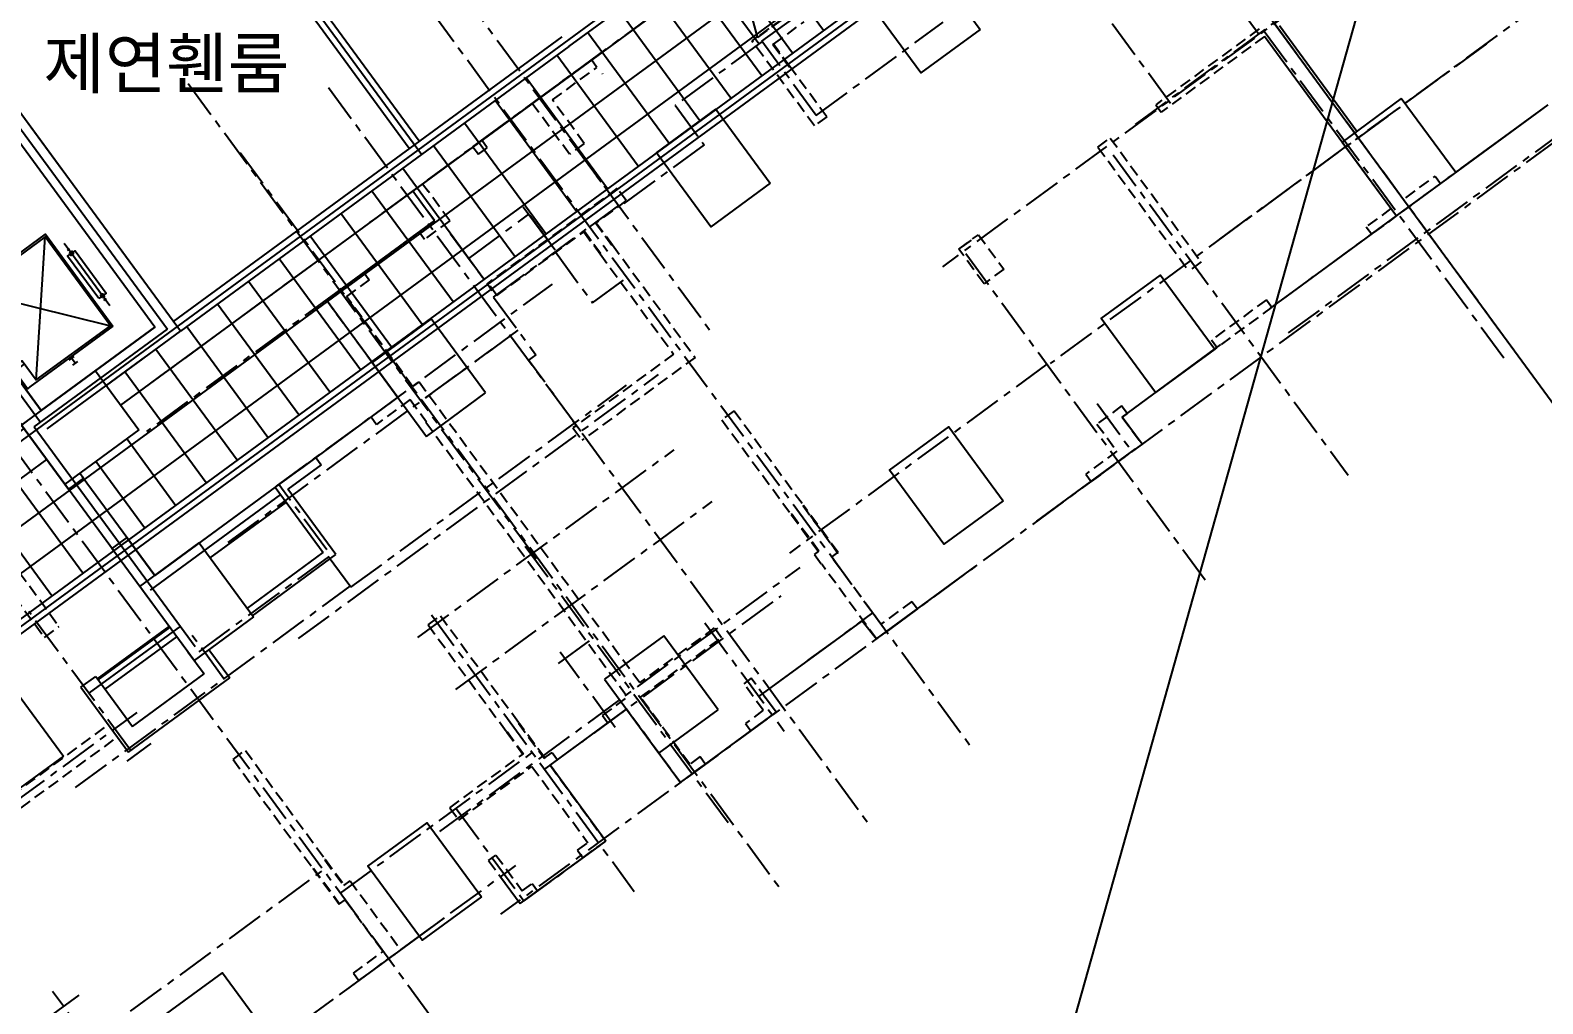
# Model space of a CAD drawing. Header units: millimetres. Extents: x 75184266 to 76346726, y -35077925 to -33679385.
# Drawn here: x 75491652 to 75516357, y -34626983 to -34611075 of the extents above; entities that cross this region are included whole.
import ezdxf
from ezdxf.enums import TextEntityAlignment as Align

# ---------------------------------------------------------------- set-up
doc = ezdxf.new("R2010")
doc.units = ezdxf.units.MM
doc.header["$LTSCALE"] = 50
doc.header["$MEASUREMENT"] = 0
doc.header["$PDMODE"] = 1
doc.header["$PDSIZE"] = -3
for name, pattern in [('CENTER', [2, 1.25, -0.25, 0.25, -0.25]), ('HIDDEN2', [0.1875, 0.125, -0.0625]), ('XR-지하3층$0$H', [1.3, 0.8, -0.5])]:
    doc.linetypes.add(name, pattern=pattern)
doc.layers.get('0').update_dxf_attribs({"linetype": 'CONTINUOUS'})
doc.layers.get('Defpoints').update_dxf_attribs({"color": 51, "linetype": 'CONTINUOUS'})
doc.layers.add('CEN', color=1, linetype='CENTER')
doc.layers.add('XR-지하3층$0$CON', color=2, linetype='CONTINUOUS')
doc.layers.add('건축', color=8, linetype='CONTINUOUS', plot=False)
doc.styles.add('XR-지하3층$0$돋움', font='', dxfattribs={"width": 0.9})
doc.styles.add('XR-지하3층$0$맑은고딕', font='')
doc.styles.get('XR-지하3층$0$돋움').set_extended_font_data('Dotum')
doc.styles.get('XR-지하3층$0$맑은고딕').set_extended_font_data('Malgun Gothic')
doc.dimstyles.new('XR-지하3층$0$20110829_평면도_면적조정$0$std_style', dxfattribs={"dimscale": 400, "dimtxt": 3, "dimasz": 1, "dimexe": 1.5, "dimexo": 2, "dimgap": 1, "dimtad": 1, "dimtoh": 1, "dimdec": 0, "dimzin": 0, "dimdsep": 46, "dimtxsty": 'XR-지하3층$0$돋움', "dimblk": 'XR-지하3층$0$20110829_평면도_면적조정$0$01420DDOT01', "dimblk1": 'XR-지하3층$0$20110829_평면도_면적조정$0$01420DDOT01', "dimblk2": 'XR-지하3층$0$20110829_평면도_면적조정$0$01420DDOT01', "dimcen": 2.5, "dimdle": 8, "dimclrd": 256, "dimclre": 256, "dimclrt": 256, "dimadec": 0, "dimazin": 0, "dimtfac": 1, "dimtdec": 0, "dimtix": 1, "dimtmove": 2, "dimatfit": 3, "dimldrblk": 'XR-지하3층$0$20110829_평면도_면적조정$0$_ClosedBlank', "dimfxl": 1, "dimtolj": 1, "dimtzin": 0, "dimlwd": -1, "dimlwe": -1, "dimarcsym": 0})

# ---------------------------------------------------------------- blocks, each defined once
blk = doc.blocks.new('XR-지하3층$0$20110829_평면도_면적조정$0$01420DDOT01')
blk.add_line((-1.5, 0), (1.5, 0))
at = {"const_width": 0.5}
blk.add_lwpolyline([(-0.25, 0, 1), (0.25, 0, 1)], format="xyb", close=True, dxfattribs=at)
blk = doc.blocks.new('*D303')
at = {"layer": 'Defpoints', "color": 0, "transparency": 16777216}
for p in [(75609424, -34600115, 0), (75615333, -34608175), (75504905, -34676743, 0)]:
    blk.add_point(p, dxfattribs=at)
at = {"layer": '건축'}
for p, q in [((75609898, -34600760), (75615688, -34608658)), ((75511137, -34684566), (75615011, -34608411)), ((75505378, -34677388), (75511169, -34685287))]:
    blk.add_line(p, q, dxfattribs=at)
at = {"layer": '건축', "xscale": 400, "yscale": 400, "zscale": 400}
for p, rotation in [((75615333, -34608175), 36.24693456144445), ((75510814, -34684803), 216.2469345614445)]:
    blk.add_blockref('XR-지하3층$0$20110829_평면도_면적조정$0$01420DDOT01', p, dxfattribs=dict(at, rotation=rotation))
at = {"layer": '건축', "insert": (75562304, -34645439), "char_height": 1800, "attachment_point": 5, "rotation": 36.2469, "style": 'XR-지하3층$0$돋움'}
blk.add_mtext('\\A1;129600', dxfattribs=at)
blk = doc.blocks.new('XR-지하3층$0$20110829_평면도_면적조정$0$_ClosedBlank')
at = {"color": 0, "linetype": 'ByBlock', "lineweight": -2}
for p, q in [((-1, 0.167), (0, 0)), ((-1, 0.167), (-1, -0.167)), ((0, 0), (-1, -0.167))]:
    blk.add_line(p, q, dxfattribs=at)
blk = doc.blocks.new('XR-지하3층$0$기둥 0620')
at = {"layer": 'XR-지하3층$0$CON', "ltscale": 0.5}
blk.add_lwpolyline([(-600, 0), (600, 0), (600, 1500), (-600, 1500)], close=True, dxfattribs=at)

msp = doc.modelspace()

# ---------------------------------------------------------------- hatches: boundary and pattern name
at = {"layer": '건축', "ltscale": 100}
h = msp.add_hatch(dxfattribs=at)
h.set_pattern_fill('NET', color=256, scale=5000, angle=90)
h.set_pattern_definition([(36.246, (75499316.6, -34604919.4), (-369.533, 504.054), []), (126.246, (75499316.6, -34604919.4), (-504.054, -369.533), [])])
h.paths.add_polyline_path([(75498606.9, -34603951.4), (75502775.7, -34609637.7), (75492896.6, -34616881.5), (75493428.4, -34617606.7), (75492218.7, -34618493.7), (75491509.1, -34617525.9), (75491630.1, -34617437.3), (75487828.3, -34612251.5), (75487706.9, -34612340.6), (75487517.4, -34612082), (75486331.9, -34612951.3), (75488347.1, -34615699.6), (75488275.5, -34616164.5), (75487725.2, -34616568), (75488399.4, -34617487.3), (75489234, -34616875.3), (75490475.8, -34618568.8), (75491844.5, -34620435.8), (75507909.7, -34608658.1), (75507930, -34608684.6), (75509659.4, -34607416.5), (75507932.8, -34605061.7), (75508452.9, -34604680.3), (75507793.6, -34603781.1), (75507273.5, -34604162.5), (75505320.5, -34601497.7), (75504017.4, -34602453.2), (75507499.6, -34607202.2), (75505201.3, -34608887.4), (75500516.8, -34602497.9)])

# ---------------------------------------------------------------- linework, layer by layer
at = {"layer": 'CEN', "ltscale": 10}
for p, q in [((75503602.6, -34611256.3), (75511280.7, -34605626.3)), ((75510208.5, -34609078.5), (75511725.2, -34611147.1)), ((75511969.3, -34610955.7), (75515886.5, -34616297.9)), ((75511805.9, -34611087.9), (75515746.7, -34616462.4)), ((75494231.9, -34611946.5), (75499930.7, -34619718.4)), ((75496525.3, -34612013.3), (75505367.8, -34624072.6)), ((75495081.8, -34613071.8), (75503924.3, -34625131.1)), ((75495676.6, -34618525), (75500181.3, -34615221.9)), ((75489542.5, -34615385), (75498385, -34627444.4)), ((75496888.8, -34620178.2), (75501393.5, -34616875.1)), ((75497983.3, -34621000.1), (75502168.2, -34617931.6)), ((75498604.1, -34621846.9), (75502789.1, -34618778.3)), ((75496888.8, -34620178.2), (75496460.1, -34619593.6)), ((75499736.2, -34619504), (75503050.2, -34624023.6)), ((75492392.1, -34623450.6), (75496876.9, -34620162.1)), ((75500054.8, -34623151.6), (75503918.5, -34620318.6)), ((75493291.5, -34622840.1), (75491630.2, -34620574.4)), ((75498204, -34620627.5), (75501518, -34625147.1)), ((75500282.2, -34621422.5), (75500842, -34621012)), ((75501208.4, -34622467.2), (75500305.2, -34621235.5)), ((75491381.4, -34623701.9), (75493396.9, -34622224.1)), ((75496720.8, -34625174.7), (75499853.8, -34622877.4)), ((75498607.8, -34623791), (75499716.5, -34625303.1)), ((75492485.8, -34627697.2), (75496442.8, -34624795.7)), ((75493680.7, -34629053.1), (75499584.4, -34624724.2)), ((75489547.3, -34628971.4), (75492451, -34626842.3)), ((75494558.4, -34630250.2), (75492016.3, -34626783.2))]:
    msp.add_line(p, q, dxfattribs=at)
for points in [[(75509706.4, -34612614.9), (75517114.4, -34607183.1)], [(75503553.1, -34611298.7), (75501436.6, -34608412.2)], [(75511081.3, -34614489.9), (75518489.2, -34609058)], [(75514068.8, -34609428.7), (75506551.9, -34614940.4)], [(75498141.8, -34613524.4), (75503485.5, -34609606.1)], [(75511909.1, -34615618.9), (75519550.8, -34610015.6)], [(75503531.4, -34611184.5), (75503239, -34610109.3)], [(75508732.7, -34610160.7), (75510279, -34612269.5)], [(75498686.6, -34610428.6), (75502748.6, -34615968.3)], [(75512204.8, -34616022.1), (75519725.5, -34610507.5)], [(75498200.5, -34610755), (75507057.3, -34622833.8)], [(75504489.6, -34612465.9), (75506566.1, -34610943.3)], [(75503605.5, -34611260.3), (75502186.2, -34612301), (75502659.3, -34612946.2), (75501276.2, -34613960.3)], [(75504489.6, -34612465.9), (75503602.6, -34611256.3)], [(75515437.7, -34611295.6), (75508312, -34616520.5)], [(75514208.3, -34613933.1), (75516265.5, -34612424.6)], [(75516590.7, -34612868.1), (75499335.4, -34625520.6)], [(75500581.4, -34613012.7), (75501276.2, -34613960.3)], [(75509340.9, -34613112.4), (75513178.2, -34618345.7)], [(75497899.8, -34613701.8), (75493197.5, -34617149.8)], [(75499706.2, -34613958.3), (75500241.3, -34614688.2)], [(75501261.4, -34613940.1), (75500789.7, -34614286.1), (75500789.7, -34614286.1)], [(75498254.6, -34614185.7), (75493552.3, -34617633.6)], [(75498814, -34614804.7), (75499797.8, -34614083.3)], [(75500182.2, -34614607.5), (75499797.8, -34614083.3)], [(75498518.3, -34614401.5), (75499198.3, -34615328.9)], [(75499221.2, -34615436.2), (75500789.7, -34614286.1)], [(75500229.2, -34614697), (75500838.3, -34615527.7)], [(75506932.3, -34614723.5), (75510843.5, -34620057.6)], [(75499221.2, -34615436.2), (75499913, -34616379.7)], [(75499617.3, -34615976.5), (75498052.8, -34617123.6)], [(75494882.7, -34619448.1), (75499198, -34616284)], [(75499913, -34616379.7), (75499792, -34616468.4)], [(75500646.5, -34617633.7), (75499792, -34616468.4)], [(75496032.8, -34621016.7), (75501916.6, -34616702.4)], [(75508259.8, -34616533.9), (75504054.2, -34619617.7)], [(75509078.6, -34617177.1), (75509669.7, -34617983.1)], [(75496496.4, -34619567), (75495712.9, -34618498.4)], [(75496522.2, -34619678.3), (75494369.3, -34621256.8)], [(75498344.9, -34624169.8), (75504228.7, -34619855.5)], [(75503553.9, -34621962.4), (75505416.7, -34620596.4)], [(75502672.8, -34620760.8), (75503967.8, -34622526.9)], [(75494816.5, -34621672.9), (75494299.4, -34620967.7)], [(75493235.9, -34623017.9), (75493626.9, -34622731.2)], [(75500962.5, -34624389.5), (75499716.5, -34625303.1)]]:
    msp.add_lwpolyline(points, dxfattribs=at)
at = {"layer": 'CEN', "ltscale": 10, "elevation": 0}
msp.add_lwpolyline([(75500838.3, -34615527.7), (75501398.7, -34615116.7)], dxfattribs=at)
at = {"layer": '건축', "ltscale": 0.5}
for p, q in [((75515121.7, -34604422.9), (75505038.8, -34640253.4)), ((75497843.7, -34613005.6), (75493793.3, -34607480.9)), ((75498005, -34612887.3), (75493954.6, -34607362.6)), ((75506280.7, -34609852.2), (75484324, -34625949.4)), ((75505431.2, -34610723), (75484281, -34626228.9)), ((75500332.8, -34611180.7), (75493987.6, -34615832.6)), ((75500451.1, -34611342), (75494105.8, -34615993.9)), ((75514046.8, -34612190.9), (75513080.1, -34612901.8)), ((75514935.5, -34613399.3), (75514046.8, -34612190.9)), ((75513080.1, -34612901.8), (75513968.7, -34614110.2)), ((75513968.7, -34614110.2), (75514935.5, -34613399.3)), ((75498202.4, -34615792.1), (75497235.6, -34616503)), ((75499091, -34617000.6), (75498202.4, -34615792.1)), ((75491509.1, -34617525.9), (75492718.8, -34616639)), ((75492718.8, -34616639), (75493428.4, -34617606.7)), ((75497235.6, -34616503), (75498124.2, -34617711.5)), ((75498124.2, -34617711.5), (75499091, -34617000.6)), ((75492218.7, -34618493.7), (75491509.1, -34617525.9)), ((75493428.4, -34617606.7), (75492218.7, -34618493.7)), ((75501999.5, -34620970.5), (75501032.7, -34621681.4)), ((75502888.1, -34622179), (75501999.5, -34620970.5)), ((75501032.7, -34621681.4), (75501921.3, -34622889.9)), ((75501921.3, -34622889.9), (75502888.1, -34622179))]:
    msp.add_line(p, q, dxfattribs=at)
at = {"layer": '건축', "ltscale": 100}
for p, q in [((75512674.7, -34605288.5), (75480081, -34629184.1)), ((75498042.6, -34613107.8), (75493693.6, -34607175.8))]:
    msp.add_line(p, q, dxfattribs=at)
at = {"layer": '건축', "ltscale": 1000}
msp.add_line((75500451.1, -34611342), (75502775.7, -34609637.7), dxfattribs=at)
at = {"layer": '건축'}
for p, q in [((75494105.8, -34615993.9), (75489948.9, -34610324.7)), ((75512055.9, -34610997.6), (75513321.8, -34612724)), ((75491751.1, -34616790.5), (75491896.4, -34614452)), ((75492950.3, -34615576.4), (75492205.2, -34614560.3)), ((75492259, -34614675.9), (75492299.3, -34614646.3)), ((75490686.7, -34615338.9), (75492960.7, -34615903.5)), ((75492856.2, -34615490.4), (75492896.5, -34615460.8)), ((75492896.2, -34616880.9), (75494105.8, -34615993.9)), ((75492287.6, -34616465.3), (75492368.3, -34616406.2)), ((75492387.1, -34616516.4), (75492327.9, -34616435.7)), ((75491831.7, -34617289.4), (75491388.2, -34616684.6)), ((75492346.8, -34616545.9), (75492427.4, -34616486.8)), ((75491718.8, -34617558.2), (75494347.2, -34621142.8)), ((75496315.7, -34618056.4), (75495652.4, -34618542.8)), ((75496404.4, -34618177.4), (75495862, -34618575.1)), ((75496315.7, -34618056.4), (75496404.4, -34618177.4)), ((75492519.8, -34618396.9), (75492277.8, -34618574.3)), ((75492519.8, -34618396.9), (75492460.6, -34618316.3)), ((75495652.4, -34618542.8), (75496435.9, -34619611.3)), ((75496645.5, -34619643.6), (75495862, -34618575.1)), ((75495194, -34620521.9), (75496435.9, -34619611.3)), ((75495282.7, -34620642.9), (75496645.5, -34619643.6)), ((75494226.2, -34621231.5), (75494492.3, -34621594.4)), ((75494571.6, -34621195.3), (75494911.7, -34621659)), ((75492480.9, -34621810.7), (75492722.8, -34621633.3)), ((75492722.8, -34621633.3), (75493323, -34622451.8)), ((75493258.5, -34622871.2), (75494911.7, -34621659)), ((75493323, -34622451.8), (75494492.3, -34621594.4)), ((75492480.9, -34621810.7), (75493258.5, -34622871.2))]:
    msp.add_line(p, q, dxfattribs=at)
at = {"layer": '건축', "linetype": 'HIDDEN2', "ltscale": 30}
for p, q in [((75503792.1, -34611303.3), (75504292.1, -34610936.7)), ((75511725.2, -34611054.1), (75510035.8, -34612292.9)), ((75511813.9, -34611175), (75510124.5, -34612413.8)), ((75500907.8, -34611682.2), (75500819.1, -34611561.2)), ((75510035.8, -34612292.9), (75510124.5, -34612413.8)), ((75498883.7, -34612980.4), (75499028.8, -34612873.9)), ((75498883.7, -34612980.4), (75498972.4, -34613101.3)), ((75498972.4, -34613101.3), (75499117.5, -34612994.9)), ((75499117.5, -34612994.9), (75499028.8, -34612873.9)), ((75509092.2, -34612984.7), (75510588.3, -34615025)), ((75509293.8, -34612836.9), (75510789.9, -34614877.2)), ((75514119.6, -34613812.1), (75514599.4, -34613460.3)), ((75514599.4, -34613460.3), (75514688.1, -34613581.2)), ((75498061.1, -34613583.5), (75498149.8, -34613704.5)), ((75501240.5, -34613657.9), (75499127.6, -34615207.1)), ((75513966.3, -34614110.5), (75514688.1, -34613581.2)), ((75501388.3, -34613859.5), (75500888.3, -34614226.1)), ((75513877.6, -34613989.5), (75513474.4, -34614285.1)), ((75514208.3, -34613933.1), (75513563.1, -34614406.1)), ((75498254.6, -34614185.7), (75498004.6, -34614369)), ((75498004.6, -34614369), (75498093.3, -34614489.9)), ((75507019.7, -34614504.4), (75506818.1, -34614652.2)), ((75513474.4, -34614285.1), (75513563.1, -34614406.1)), ((75497101.4, -34615031.2), (75496488.5, -34615480.6)), ((75497101.4, -34615031.2), (75497190.1, -34615152.2)), ((75496488.5, -34615480.6), (75497656.4, -34617073.4)), ((75511845.4, -34615479.6), (75510946.2, -34616138.9)), ((75511845.4, -34615479.6), (75511934.1, -34615600.6)), ((75511934.1, -34615600.6), (75510873.7, -34616378.2)), ((75511034.9, -34616259.9), (75510946.2, -34616138.9)), ((75502161.3, -34616368), (75500516.1, -34617574.3)), ((75502510.7, -34616421.8), (75500664, -34617775.9)), ((75498003.1, -34616819.1), (75497898.3, -34616896)), ((75498003.1, -34616819.1), (75501607.2, -34621734.3)), ((75497656.4, -34617073.4), (75497218.9, -34617394.1)), ((75497858, -34617111.5), (75497307.6, -34617515.1)), ((75497858, -34617111.5), (75498124.1, -34617474.4)), ((75509478.5, -34617215.1), (75509075.3, -34617510.8)), ((75509567.2, -34617336.1), (75509478.5, -34617215.1)), ((75497218.9, -34617394.1), (75497307.6, -34617515.1)), ((75502947.7, -34617440.6), (75504083, -34618988.9)), ((75503149.3, -34617292.7), (75504284.7, -34618841.1)), ((75509486.6, -34617395.2), (75509811.8, -34617838.8)), ((75509567.2, -34617336.1), (75509567.2, -34617336.1)), ((75498116, -34617480.3), (75498124.1, -34617474.4)), ((75498116, -34617480.3), (75501409.6, -34621972.2)), ((75509075.3, -34617510.8), (75509400.5, -34617954.3)), ((75509400.5, -34617954.3), (75508892.5, -34618326.9)), ((75509811.8, -34617838.8), (75508981.2, -34618447.8)), ((75508892.5, -34618326.9), (75508981.2, -34618447.8)), ((75490475.8, -34618568.8), (75492125.6, -34620818.8)), ((75490233.9, -34618746.2), (75491883.6, -34620996.2)), ((75504462, -34619641.1), (75504580.3, -34619802.3)), ((75505545.8, -34620780.8), (75504741.6, -34619684.1)), ((75505473.2, -34621020.1), (75504580.3, -34619802.3)), ((75506053.8, -34620408.3), (75505545.8, -34620780.8)), ((75506053.8, -34620408.3), (75506142.5, -34620529.3)), ((75498150.2, -34620790.9), (75498351.8, -34620643.1)), ((75506142.5, -34620529.3), (75505473.2, -34621020.1)), ((75491883.6, -34620996.2), (75492125.6, -34620818.8)), ((75498150.2, -34620790.9), (75499433.4, -34622540.9)), ((75502824.9, -34620841.4), (75501607.2, -34621734.3)), ((75503428.1, -34621664), (75503307.1, -34621752.7)), ((75500998.4, -34622273.8), (75501409.6, -34621972.2)), ((75500998.4, -34622273.8), (75501087.1, -34622394.7)), ((75501087.1, -34622394.7), (75501393.5, -34622170)), ((75503336.1, -34622401.1), (75503424.8, -34622522)), ((75503424.8, -34622522), (75503836.1, -34622220.4)), ((75491353.7, -34623579.6), (75492930.3, -34622423.6)), ((75491501.5, -34623781.2), (75493078.1, -34622625.2)), ((75499433.4, -34622540.9), (75499441.4, -34622535)), ((75499433.4, -34622540.9), (75499699.5, -34622903.8)), ((75499441.4, -34622535), (75499707.5, -34622897.9)), ((75494964.3, -34622990.6), (75495165.9, -34622842.8)), ((75495165.9, -34622842.8), (75496472.7, -34624625)), ((75498505.9, -34623778.9), (75499707.5, -34622897.9)), ((75500175.8, -34622876.9), (75500264.5, -34622997.9)), ((75494964.3, -34622990.6), (75496271.1, -34624772.8)), ((75498653.8, -34623980.5), (75499847.3, -34623105.4)), ((75499847.3, -34623105.4), (75500760.9, -34624351.3)), ((75500143.5, -34623086.6), (75500264.5, -34622997.9)), ((75500143.5, -34623086.6), (75501051.2, -34624324.5)), ((75502271.6, -34623367.6), (75502682.9, -34623066)), ((75502594.2, -34622945.1), (75502682.9, -34623066)), ((75498505.9, -34623778.9), (75498653.8, -34623980.5)), ((75500591.5, -34624475.5), (75500760.9, -34624351.3)), ((75500680.2, -34624596.5), (75501051.2, -34624324.5)), ((75496472.7, -34624625), (75496464.6, -34624630.9)), ((75496464.6, -34624630.9), (75496772.1, -34625050.3)), ((75496472.7, -34624625), (75496780.2, -34625044.4)), ((75499138.7, -34624641.8), (75499259.6, -34624553.1)), ((75499259.6, -34624553.1), (75499688.3, -34625137.8)), ((75500591.5, -34624475.5), (75500680.2, -34624596.5)), ((75496271.1, -34624772.8), (75496279.1, -34624766.9)), ((75496271.1, -34624772.8), (75496696.8, -34625353.5)), ((75496279.1, -34624766.9), (75496704.9, -34625347.6)), ((75499138.7, -34624641.8), (75499656.1, -34625347.5)), ((75496772.1, -34625050.3), (75496876.9, -34624973.4)), ((75496876.9, -34624973.4), (75497704.8, -34626102.4)), ((75499688.3, -34625137.8), (75499849.6, -34625019.5)), ((75499849.6, -34625019.5), (75499938.3, -34625140.5)), ((75496696.8, -34625353.5), (75496704.9, -34625347.6)), ((75496704.9, -34625347.6), (75496793.6, -34625282.5)), ((75496793.6, -34625282.5), (75497414.5, -34626129.3)), ((75499656.1, -34625347.5), (75499938.3, -34625140.5)), ((75497019.3, -34626605), (75497704.8, -34626102.4)), ((75496930.6, -34626484.1), (75497414.5, -34626129.3)), ((75496930.6, -34626484.1), (75497019.3, -34626605))]:
    msp.add_line(p, q, dxfattribs=at)
at = {"layer": '건축'}
for points in [[(75405276.9, -34489566.3), (75448341.7, -34548305.9), (75437440.5, -34556298), (75442666.2, -34563425.7), (75410966.7, -34586666.1), (75425132.9, -34605988.5), (75479241.4, -34566318.9), (75534889.6, -34642222)], [(75489916.6, -34610534.3), (75493896.2, -34615961.7)], [(75513877.6, -34613989.5), (75511813.9, -34611175)], [(75491388.2, -34616684.6), (75491831.7, -34617289.4), (75493686.5, -34615929.4), (75490789, -34611977.8), (75488934.2, -34613337.9), (75489377.7, -34613942.7)], [(75491819.6, -34617484.3), (75488759.5, -34613311)], [(75491555.9, -34616524.4), (75491459.2, -34616595.4), (75491423.7, -34616547), (75491520.5, -34616476), (75491751.1, -34616790.5), (75492960.7, -34615903.5), (75491896.4, -34614452), (75490686.7, -34615338.9), (75490917.3, -34615653.4), (75490820.5, -34615724.4), (75490785.1, -34615676), (75490881.8, -34615605.1)], [(75491718.8, -34617558.2), (75493896.2, -34615961.7)], [(75493686.5, -34615929.4), (75491831.7, -34617289.4)], [(75491630.1, -34617437.3), (75491509.1, -34617525.9), (75492277.8, -34618574.3)], [(75492519.8, -34618396.9), (75492277.8, -34618574.3)], [(75495741.1, -34618663.8), (75493612.1, -34620224.8)], [(75493229.3, -34619364.6), (75492987.4, -34619542)], [(75493229.3, -34619364.6), (75492987.4, -34619542)], [(75493229.3, -34619364.6), (75493684.7, -34619985.6)], [(75494226.2, -34621231.5), (75492987.4, -34619542)], [(75494104.8, -34620812.2), (75492616.9, -34621903.2)], [(75492752.4, -34621673.6), (75493921.7, -34620816.2)], [(75492764.2, -34621689.8), (75493933.5, -34620832.3)], [(75492876.5, -34621843), (75494045.9, -34620985.6)]]:
    msp.add_lwpolyline(points, dxfattribs=at)
at = {"layer": '건축', "linetype": 'XR-지하3층$0$H', "ltscale": 50}
for points in [[(75520781.1, -34596862.1), (75513103.9, -34602491.5), (75513902.1, -34603580.1), (75512373.9, -34604700.7), (75508202.2, -34599011.3), (75501541, -34603895.6), (75505771.9, -34609665.6), (75504203.4, -34610815.7), (75503375.5, -34609686.7), (75497899.8, -34613701.8), (75498254.6, -34614185.7), (75496488.5, -34615480.6), (75497656.4, -34617073.4), (75493684.7, -34619985.6), (75491928.4, -34617590.5), (75494105.8, -34615993.9), (75489948.9, -34610324.7)], [(75494180.7, -34628686.5), (75499333.8, -34624907.9), (75499656.1, -34625347.5), (75501051.2, -34624324.5), (75500143.5, -34623086.6), (75501393.5, -34622170), (75502271.6, -34623367.6), (75503836.1, -34622220.4), (75503614.4, -34621918), (75505243.4, -34620723.6), (75505473.2, -34621020.1), (75509811.8, -34617838.8), (75509486.6, -34617395.2), (75518930, -34610470.9)]]:
    msp.add_lwpolyline(points, dxfattribs=at)
at = {"layer": '건축', "ltscale": 100}
msp.add_lwpolyline([(75484263.8, -34623094.3), (75504920.9, -34607949.5)], dxfattribs=at)
at = {"layer": '건축', "linetype": 'HIDDEN2', "ltscale": 30}
for points in [[(75503531.4, -34611184.5), (75503537.3, -34611192.6), (75503948.6, -34610891), (75503942.6, -34610882.9)], [(75504050.1, -34611672.1), (75504058.2, -34611666.2), (75503792.1, -34611303.3), (75503784, -34611309.2)], [(75501162.5, -34614583.1), (75501154.4, -34614589), (75500888.3, -34614226.1), (75500896.4, -34614220.2)], [(75500960.9, -34614730.9), (75500968.9, -34614725), (75500702.8, -34614362.1), (75500694.8, -34614368)], [(75507140.6, -34614415.7), (75507554.6, -34614980.2), (75507232, -34615216.7), (75506818.1, -34614652.2)], [(75504838.3, -34619613.1), (75504846.4, -34619607.2), (75504284.7, -34618841.1), (75504276.6, -34618847)], [(75504526.5, -34619593.8), (75504534.6, -34619587.8), (75504091.1, -34618983), (75504083, -34618988.9)], [(75500046.8, -34622971.5), (75500054.8, -34622965.6), (75499635, -34622393.1), (75499626.9, -34622399)]]:
    msp.add_lwpolyline(points, close=True, dxfattribs=at)
for points in [[(75503531.4, -34611184.5), (75503537.3, -34611192.6), (75503948.6, -34610891), (75503942.6, -34610882.9)], [(75503442.6, -34611249.6), (75503531.4, -34611184.5)], [(75504459.7, -34612636.6), (75503442.6, -34611249.6)], [(75504058.2, -34611666.2), (75504050.1, -34611672.1), (75503784, -34611309.2), (75503792.1, -34611303.3)], [(75500460.5, -34613101.4), (75499851.4, -34612270.8), (75500819.1, -34611561.2)], [(75500182, -34612214.4), (75500907.8, -34611682.2)], [(75500992.8, -34611781.1), (75501001.6, -34611793.2)], [(75504661.3, -34612488.8), (75504058.2, -34611666.2)], [(75500702.4, -34612924), (75500182, -34612214.4)], [(75504661.3, -34612488.8), (75504459.7, -34612636.6)], [(75500702.4, -34612924), (75500460.5, -34613101.4)], [(75509092.2, -34612984.7), (75509293.8, -34612836.9)], [(75498061.1, -34613583.5), (75497899.8, -34613701.8)], [(75498254.6, -34614185.7), (75497899.8, -34613701.8)], [(75498504.6, -34614188.4), (75498149.8, -34613704.5)], [(75501388.3, -34613859.5), (75501240.5, -34613657.9)], [(75498504.6, -34614188.4), (75498093.3, -34614489.9)], [(75500896.4, -34614220.2), (75500888.3, -34614226.1), (75501154.4, -34614589), (75501162.5, -34614583.1), (75502510.7, -34616421.8)], [(75499275.5, -34615408.8), (75500702.8, -34614362.1), (75500968.9, -34614725), (75500960.9, -34614730.9), (75502161.3, -34616368)], [(75510778, -34614861), (75510576.4, -34615008.9)], [(75497190.1, -34615152.2), (75496819.1, -34615424.2)], [(75499275.5, -34615408.8), (75499127.6, -34615207.1)], [(75497898.3, -34616896), (75496819.1, -34615424.2)], [(75503149.3, -34617292.7), (75502947.7, -34617440.6)], [(75509567.2, -34617336.1), (75509486.6, -34617395.2)], [(75500516.1, -34617574.3), (75500664, -34617775.9)], [(75504846.4, -34619607.2), (75504838.3, -34619613.1), (75504276.6, -34618847), (75504284.7, -34618841.1)], [(75504526.5, -34619593.8), (75504534.6, -34619587.8), (75504091.1, -34618983), (75504083, -34618988.9)], [(75504462, -34619641.1), (75504526.5, -34619593.8)], [(75504741.6, -34619684.1), (75504838.3, -34619613.1)], [(75498351.8, -34620643.1), (75499635, -34622393.1), (75499626.9, -34622399), (75500046.8, -34622971.5), (75500175.8, -34622876.9)], [(75502943.2, -34621002.7), (75502824.9, -34620841.4)], [(75502594.2, -34622945.1), (75502424.8, -34623069.2), (75501620.7, -34621972.5), (75502943.2, -34621002.7)], [(75503836.1, -34622220.4), (75503428.1, -34621664)], [(75503626.4, -34622188.2), (75503307.1, -34621752.7)], [(75502271.6, -34623367.6), (75501393.5, -34622170)], [(75503626.4, -34622188.2), (75503336.1, -34622401.1)]]:
    msp.add_lwpolyline(points, dxfattribs=at)
at = {"layer": '건축'}
for points in [[(75493002.7, -34615910), (75491647.9, -34616903.4), (75491647.9, -34616903.4), (75491607.5, -34616933), (75490507.7, -34615433), (75490548, -34615403.4), (75490548, -34615403.4), (75491902.8, -34614410)], [(75492771.5, -34615459.5), (75492263, -34614765.9), (75492384, -34614677.2), (75492892.5, -34615370.8)], [(75492288.5, -34614716.2), (75492318.1, -34614756.5), (75492358.4, -34614727), (75492328.9, -34614686.6)], [(75492826.6, -34615450.1), (75492797.1, -34615409.7), (75492837.4, -34615380.2), (75492867, -34615420.5)]]:
    msp.add_lwpolyline(points, close=True, dxfattribs=at)
at = {"layer": '건축', "ltscale": 0.5}
for points in [[(75495652.4, -34618542.8), (75493684.7, -34619985.6)], [(75495652.4, -34618542.8), (75493684.7, -34619985.6)], [(75495829.8, -34618784.7), (75494587.8, -34619695.4)], [(75495829.8, -34618784.7), (75494587.8, -34619695.4)]]:
    msp.add_lwpolyline(points, dxfattribs=at)

# ---------------------------------------------------------------- block references
at = {"layer": '건축', "extrusion": (0, 0, -1), "zscale": -1, "rotation": 323.7485243019598}
for p in [(-75506683.8, -34611416.6), (-75503254.7, -34613930.7), (-75510514.9, -34616641.2), (-75507059.9, -34619120), (-75494813.6, -34621017.9), (-75491711.3, -34623292.7), (-75498538.6, -34625590.5), (-75495194.4, -34628042.8)]:
    msp.add_blockref('XR-지하3층$0$기둥 0620', p, dxfattribs=at)

# ---------------------------------------------------------------- texts
at = {"layer": '건축', "style": 'XR-지하3층$0$맑은고딕'}
msp.add_text('제연휀룸', height=800, dxfattribs=at).set_placement((75493875.1, -34611610.2, 0), align=Align.MIDDLE)

# ---------------------------------------------------------------- dimensions: what is measured, and where the dimension line sits
at = {"layer": '건축'}
dim = msp.add_linear_dim(base=(75615333.3, -34608174.6), p1=(75504905.2, -34676743.2, 0), p2=(75609424.5, -34600115.1, 0), angle=36.24693, dimstyle='XR-지하3층$0$20110829_평면도_면적조정$0$std_style', override={"dimtxt": 4.5}, dxfattribs=at)
dim.commit()
dim.dimension.update_dxf_attribs({"geometry": '*D303', "text_midpoint": (75562304.3, -34645439.3)})

doc.saveas('drawing.dxf')
